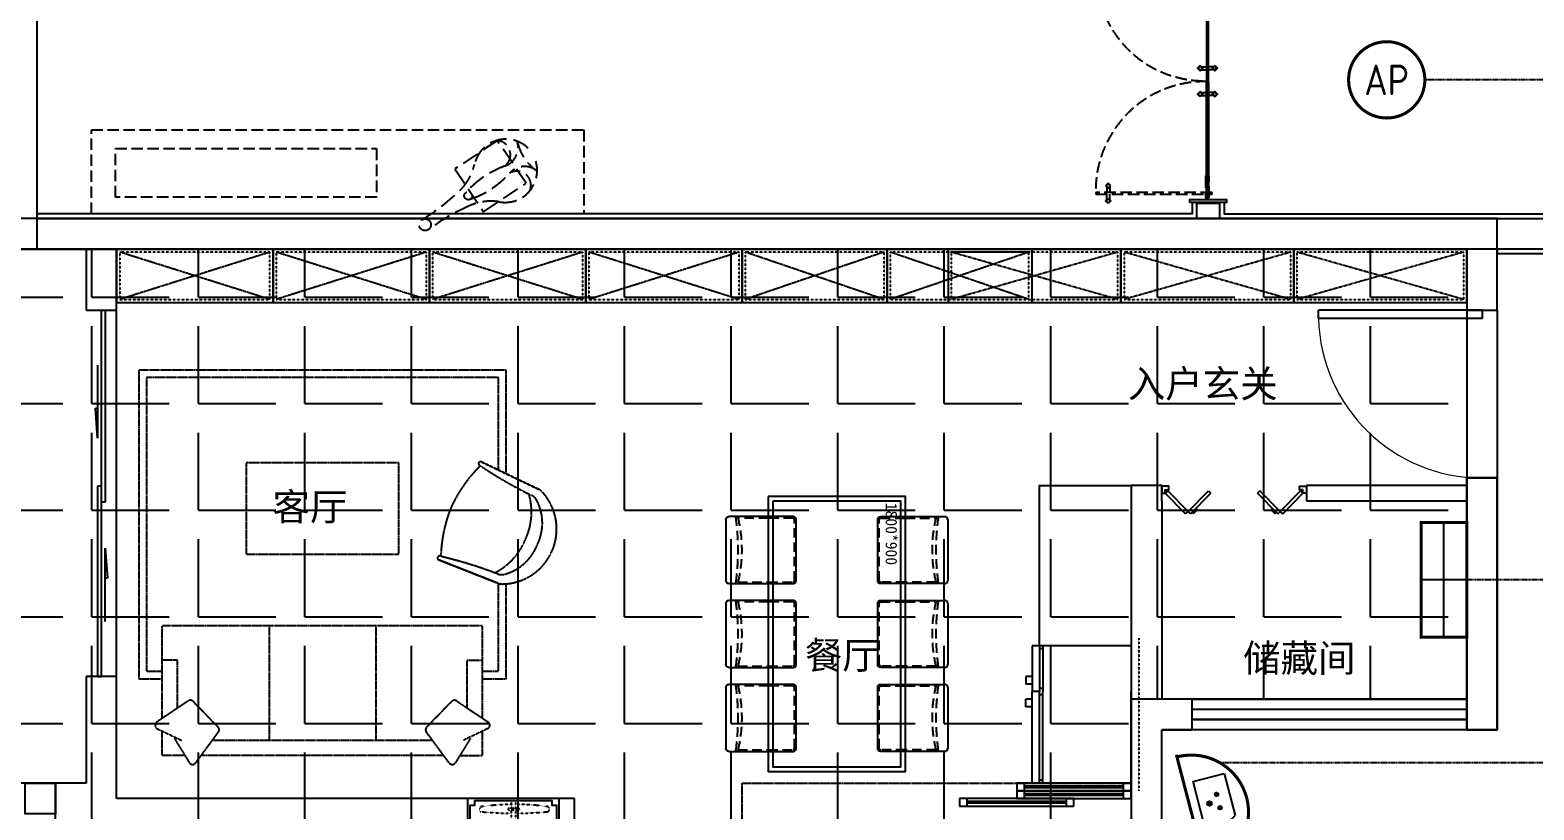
# Model space of a CAD drawing. Extents: x -284868 to 304789, y -137694 to 137894.
# Drawn here: x 259432 to 269289, y 8332 to 13442 of the extents above; entities that cross this region are included whole.
import ezdxf
from ezdxf.enums import TextEntityAlignment as Align

# ---------------------------------------------------------------- set-up
doc = ezdxf.new("R2010")
doc.units = 0
for name, pattern in [('AX-COMP-140B（200）$0$DASH', [0.35, 0.25, -0.1]), ('AX-COMP140B-Fur$0$AX-COMP140B-Fur$0$DASH', [0.35, 0.25, -0.1]), ('BORDER2', [0.875, 0.25, -0.125, 0.25, -0.125, 0, -0.125]), ('D-105T-4P家具$0$DASH', [0.35, 0.25, -0.1]), ('DASH', [0.35, 0.25, -0.1]), ('HIDDEN2', [0.1875, 0.125, -0.0625])]:
    doc.linetypes.add(name, pattern=pattern)
doc.layers.get('0').update_dxf_attribs({"linetype": 'CONTINUOUS'})
for name, color, linetype in [('0-墙', 4, 'CONTINUOUS'), ('0-底图', 251, 'CONTINUOUS'), ('0-建筑外轮廓', 8, 'CONTINUOUS'), ('0-窗', 11, 'CONTINUOUS'), ('0-非设计区域', 251, 'CONTINUOUS'), ('EQUIP-安防', 3, 'CONTINUOUS'), ('EQUIP-箱柜', 3, 'CONTINUOUS'), ('EQUIP-通讯', 3, 'CONTINUOUS'), ('P-完成面', 42, 'CONTINUOUS'), ('P-平面家具', 3, 'CONTINUOUS'), ('P-门扇', 6, 'CONTINUOUS'), ('WIRE-网络', 130, 'BORDER2')]:
    doc.layers.add(name, color=color, linetype=linetype)
doc.styles.add('_TCH_DYN', font='')
doc.styles.add('_TEL_ATTDEF', font='GBENOR', dxfattribs={"width": 0.8, "height": 3, "bigfont": 'GBCBIG'})
doc.styles.add('_TEL_DIM', font='SIMPLEX', dxfattribs={"width": 0.8, "height": 3.5, "bigfont": 'HZTXT'})
doc.styles.add('繁线体', font='')
doc.styles.get('_TCH_DYN').set_extended_font_data('SimSun')
doc.styles.get('繁线体').set_extended_font_data('SimSun')

# ---------------------------------------------------------------- blocks, each defined once
blk = doc.blocks.new('1010111110000000001A$C6B9D541B')
at = {"ltscale": 500}
for p, q in [((-15, 20), (-15, 277.5)), ((425, 277.5), (425, 20)), ((405, 0), (5, 0))]:
    blk.add_line(p, q, dxfattribs=at)
at = {"linetype": 'HIDDEN2', "ltscale": 500}
for p, q in [((-5, 78.3), (-5, 277.5)), ((415, 277.5), (415, 78.3))]:
    blk.add_line(p, q, dxfattribs=at)
at = {"ltscale": 500}
blk.add_lwpolyline([(-15, 277.5), (-15, 440, -0.414214), (5, 460), (405, 460, -0.414214), (425, 440), (425, 277.5)], format="xyb", dxfattribs=at)
at = {"linetype": 'HIDDEN2', "ltscale": 500}
blk.add_lwpolyline([(-5, 277.5), (-5, 440, -0.414214), (5, 450), (405, 450, -0.414214), (415, 440), (415, 277.5)], format="xyb", dxfattribs=at)
for centre, radius, start, end in [((205, -793.1), 896.7, 75.79752, 104.20248), ((203.7, -1474), 1552.3, 81.80427, 98.09956)]:
    blk.add_arc(centre, radius, start, end, dxfattribs=at)
at = {"ltscale": 500}
for centre, start, end in [((5, 20), 180, 270), ((405, 20), 270, 0)]:
    blk.add_arc(centre, 20, start, end, dxfattribs=at)
blk = doc.blocks.new('*U95')
at = {"ltscale": 500}
for points in [[(0, 0), (1800, 0), (1800, 900), (0, 900)], [(30, 30), (1770, 30), (1770, 870), (30, 870)]]:
    blk.add_lwpolyline(points, close=True, dxfattribs=at)
at = {"rotation": 180}
for p in [(555, 1177.5), (1105, 1177.5), (1655, 1177.5)]:
    blk.add_blockref('1010111110000000001A$C6B9D541B', p, dxfattribs=at)
at = {"xscale": -1}
for p in [(555, -277.5), (1105, -277.5), (1655, -277.5)]:
    blk.add_blockref('1010111110000000001A$C6B9D541B', p, dxfattribs=at)
at = {"style": '繁线体'}
blk.add_text('1800*900', height=75, dxfattribs=at).set_placement((244.5, 807.5), align=Align.MIDDLE_CENTER)
blk = doc.blocks.new('1010111110000000001000000011AX-COMP-140B（200）$0$111110111022110811071652CDX双门冰箱162')
at = {"linetype": 'AX-COMP-140B（200）$0$DASH', "ltscale": 0.3}
blk.add_line((-1000, 0), (0, 0), dxfattribs=at)
for p, q in [((-950, -50), (-950, -630)), ((-950, -50), (-650, -50)), ((-50, -50), (-650, -50)), ((-50, -50), (-50, -630)), ((-950, -630), (-930, -630)), ((-950, -650), (-930, -650)), ((-950, -650), (-950, -700)), ((-930, -630), (-670, -630)), ((-930, -630), (-930, -650)), ((-930, -650), (-670, -650)), ((-670, -630), (-670, -650)), ((-670, -630), (-650, -630)), ((-670, -650), (-650, -650)), ((-630, -630), (-650, -630)), ((-650, -650), (-650, -700)), ((-630, -650), (-650, -650)), ((-650, -650), (-650, -700)), ((-70, -630), (-630, -630)), ((-630, -630), (-630, -650)), ((-70, -650), (-630, -650)), ((-50, -630), (-70, -630)), ((-70, -630), (-70, -650)), ((-50, -650), (-70, -650)), ((-50, -650), (-50, -700)), ((-950, -700), (-650, -700)), ((-750, -700), (-750, -740)), ((-750, -740), (-700, -740)), ((-700, -700), (-700, -740)), ((-50, -700), (-650, -700)), ((-600, -700), (-600, -740)), ((-550, -740), (-600, -740)), ((-550, -700), (-550, -740))]:
    blk.add_line(p, q)
blk = doc.blocks.new('*U94')
blk.add_blockref('1010111110000000001000000011AX-COMP-140B（200）$0$111110111022110811071652CDX双门冰箱162', (500, 75))
blk = doc.blocks.new('1010111110000000001000000011D-105T-4P家具$0$三人沙发202')
at = {"linetype": 'D-105T-4P家具$0$DASH'}
for p, q in [((-2350.1, 2287.1), (-2426.3, 2128.3)), ((-2168.9, 2084.2), (-2307.4, 2291.1)), ((-2412.4, 2175.3), (-2573, 2076.1)), ((-1901.3, 2154), (-1901.3, 2254)), ((-2575.4, 2035.3), (-2372.9, 1886)), ((-2339.9, 1887.7), (-2171.6, 2051.4)), ((-1676.3, 1554), (-2426.3, 1554)), ((-1676.3, 854), (-2426.3, 854)), ((-2575.4, 372.7), (-2372.9, 522)), ((-2339.9, 520.3), (-2171.6, 356.6)), ((-1245, 439.1), (-1396.8, 53.9)), ((-1396.8, 53.9), (-1245, 439.1)), ((-2412.4, 232.7), (-2573, 331.8)), ((-2168.9, 323.8), (-2307.4, 116.8)), ((-2350.1, 120.8), (-2426.3, 279.7)), ((-1901.3, 254), (-1901.3, 154)), ((-603.2, 159.6), (-781.8, -213.8)), ((-781.8, -213.8), (-603.2, 159.6))]:
    blk.add_line(p, q, dxfattribs=at)
for points in [[(-679.6, 0), (0, 0), (0, 2408), (-2023, 2408), (-2023, 2254)], [(-655.7, 50), (-50, 50), (-50, 2358), (-1973, 2358), (-1973, 2254)], [(-2526.3, 2105), (-2526.3, 2254), (-2366, 2254)], [(-2285, 154), (-1676.3, 154), (-1676.3, 2254)], [(-2285, 2254), (-1676.3, 2254)], [(-2215.6, 2154), (-1901.3, 2154)], [(-2526.3, 408.9), (-2526.3, 1996.4)], [(-2426.3, 1925.4), (-2426.3, 482.6)], [(-2426.3, 1925.4), (-2426.3, 1917.1)], [(-2526.3, 303), (-2526.3, 154), (-2366, 154)], [(-2215.6, 254), (-1901.3, 254)], [(-2023, 154), (-2023, 0), (-1401.2, 0)], [(-1973, 154), (-1973, 50), (-1398.2, 50)]]:
    blk.add_lwpolyline(points, dxfattribs=at)
blk.add_lwpolyline([(-1207.3, 704), (-607.3, 704), (-607.3, 1704), (-1207.3, 1704)], close=True, dxfattribs=at)
for centre, radius, start, end in [((-2327.5, 2276.3), 25, 36.42811, 154.35176), ((-2559.9, 2054.9), 25, 121.69157, 231.60058), ((-2189, 2069.3), 25, 314.19901, 36.42811), ((-2357.4, 1905.6), 25, 231.60058, 314.19901), ((-2357.4, 502.4), 25, 45.80099, 128.39942), ((-4070.3, 1101.5), 2927.2, 339.08629, 346.69197), ((-1232, 436.3), 13.4, 320.18844, 167.85551), ((-1247.7, -501), 929.1, 67.87859, 88.39201), ((-2559.9, 353.1), 25, 128.39942, 238.30843), ((-2189, 338.6), 25, 323.57189, 45.80099), ((-1289.6, -482.8), 929.1, 44.54871, 65.06213), ((-2327.5, 131.7), 25, 205.64824, 323.57189), ((1806.3, -1457.4), 2927.2, 146.24875, 153.85443), ((-614.2, 167.3), 13.4, 325.08521, 172.75228), ((-1324.2, 25.1), 78.1, 158.29707, 180.77692), ((-1324.2, 25.1), 78.1, 158.29707, 180.77692), ((-1041.9, 28.9), 360.4, 180.77692, 246.47036), ((-1262.9, 28.9), 78.1, 159.19037, 191.64839), ((-1027.9, 95.4), 322.2, 194.79485, 248.90296), ((-951.6, 265), 422.6, 206.73964, 248.02835), ((-930.6, 255.8), 422.6, 244.91238, 286.20108), ((-891.4, -132.9), 78.1, 301.29234, 333.75036), ((-1041.9, 28.9), 360.4, 246.47036, 312.1638), ((-1002.8, 84.5), 322.2, 244.03776, 298.14588), ((-852.4, -180.4), 78.1, 312.1638, 334.64365), ((-852.4, -180.4), 78.1, 312.1638, 334.64365)]:
    blk.add_arc(centre, radius, start, end, dxfattribs=at)
blk = doc.blocks.new('*U104')
at = {"linetype": 'AX-COMP140B-Fur$0$AX-COMP140B-Fur$0$DASH', "ltscale": 0.2}
for p, q in [((20, -330), (1005, -20)), ((20, -20), (1005, -330)), ((1045, -330), (2030, -20)), ((1045, -20), (2030, -330)), ((2070, -330), (3055, -20)), ((2070, -20), (3055, -330)), ((3095, -330), (4080, -20)), ((3095, -20), (4080, -330))]:
    blk.add_line(p, q, dxfattribs=at)
for points in [[(0, 0), (1025, 0), (1025, -350), (0, -350)], [(1025, 0), (2050, 0), (2050, -350), (1025, -350)], [(2050, 0), (3075, 0), (3075, -350), (2050, -350)], [(3075, 0), (4100, 0), (4100, -350), (3075, -350)]]:
    blk.add_lwpolyline(points, close=True)
for points in [[(20, -20), (1005, -20), (1005, -330), (20, -330)], [(1045, -20), (2030, -20), (2030, -330), (1045, -330)], [(2070, -20), (3055, -20), (3055, -330), (2070, -330)], [(3095, -20), (4080, -20), (4080, -330), (3095, -330)]]:
    blk.add_lwpolyline(points, close=True, dxfattribs=at)
blk = doc.blocks.new('1010111110000000001000000011A-140Y-S$0$A$C663954EF153')
for p, q in [((0, 0), (0, -50)), ((750, 0), (0, 0)), ((50, 0), (50, -50)), ((0, -50), (750, -50)), ((50, -19), (700, -19)), ((50, -31), (700, -31)), ((700, 0), (700, -50)), ((750, -50), (750, 0))]:
    blk.add_line(p, q)
blk = doc.blocks.new('*U101')
at = {"linetype": 'AX-COMP140B-Fur$0$AX-COMP140B-Fur$0$DASH', "ltscale": 0.2}
for p, q in [((20, -330), (1113.3, -20)), ((20, -20), (1113.3, -330)), ((1153.3, -330), (2246.7, -20)), ((1153.3, -20), (2246.7, -330)), ((2286.7, -330), (3380, -20)), ((2286.7, -20), (3380, -330))]:
    blk.add_line(p, q, dxfattribs=at)
for points in [[(0, 0), (1133.3, 0), (1133.3, -350), (0, -350)], [(1133.3, 0), (2266.7, 0), (2266.7, -350), (1133.3, -350)], [(2266.7, 0), (3400, 0), (3400, -350), (2266.7, -350)]]:
    blk.add_lwpolyline(points, close=True)
for points in [[(20, -20), (1113.3, -20), (1113.3, -330), (20, -330)], [(1153.3, -20), (2246.7, -20), (2246.7, -330), (1153.3, -330)], [(2286.7, -20), (3380, -20), (3380, -330), (2286.7, -330)]]:
    blk.add_lwpolyline(points, close=True, dxfattribs=at)
blk = doc.blocks.new('*U102')
at = {"linetype": 'AX-COMP140B-Fur$0$AX-COMP140B-Fur$0$DASH', "ltscale": 0.2}
for p, q in [((20, -330), (930, -20)), ((20, -20), (930, -330)), ((970, -330), (1880, -20)), ((970, -20), (1880, -330))]:
    blk.add_line(p, q, dxfattribs=at)
for points in [[(0, 0), (950, 0), (950, -350), (0, -350)], [(950, 0), (1900, 0), (1900, -350), (950, -350)]]:
    blk.add_lwpolyline(points, close=True)
for points in [[(20, -20), (930, -20), (930, -330), (20, -330)], [(970, -20), (1880, -20), (1880, -330), (970, -330)]]:
    blk.add_lwpolyline(points, close=True, dxfattribs=at)
blk = doc.blocks.new('101011111000000000100142T2140sdf43dfgergf1217ghh165451564560402NEW2ffdfdfdsfsfe2322fadfadf03093088212A$C35C56D37')
at = {"linetype": 'DASH', "ltscale": 0.2}
for p, q in [((180, 75.9), (243.3, 95.3)), ((183.6, 64.1), (246.9, 83.5))]:
    blk.add_line(p, q, dxfattribs=at)
for centre, radius, start, end in [((664.4, -1374.9), 1553.6, 107.32665, 115.21311), ((664.4, -1374.9), 1553.6, 98.82699, 106.17124), ((-460.3, 2299.3), 2347.3, 287.14687, 292.43233), ((415.6, 140.3), 22.5, 331.52968, 62.51042), ((22.4, 19.9), 22.5, 151.52968, 242.51042), ((-460.3, 2299.3), 2347.3, 281.60777, 286.38209), ((185.8, 71.2), 7.48, 140.99747, 253.04263), ((243.5, 88.9), 6.43, 302.10709, 91.93302)]:
    blk.add_arc(centre, radius, start, end, dxfattribs=at)
blk = doc.blocks.new('*U107')
at = {"linetype": 'DASH', "ltscale": 0.2}
for p, q in [((-15, -2188.4), (-15, -3523)), ((15, -2188.4), (15, -3523))]:
    blk.add_line(p, q, dxfattribs=at)
for points in [[(-300, -2173.4), (-300, -3538), (300, -3538), (300, -2173.4), (-300, -2173.4)], [(-255, -3523), (255, -3523), (255, -3493), (285, -3493), (285, -2218.4), (255, -2218.4), (255, -2188.4), (-255, -2188.4), (-255, -2218.4), (-285, -2218.4), (-285, -3493), (-255, -3493), (-255, -3523)]]:
    blk.add_lwpolyline(points)
at = {"rotation": 343.0620202558109}
for p in [(-225.4, -2256.8), (-225.4, -2376.8), (-225.4, -2496.8), (-225.4, -2616.8), (-225.4, -2736.8), (-225.4, -2856.8), (-225.4, -2976.8), (-225.4, -3096.8), (-225.4, -3216.8), (-225.4, -3336.8), (-225.4, -3456.8)]:
    blk.add_blockref('101011111000000000100142T2140sdf43dfgergf1217ghh165451564560402NEW2ffdfdfdsfsfe2322fadfadf03093088212A$C35C56D37', p, dxfattribs=at)
blk = doc.blocks.new('1$DorLib2D$00000131')
at = {"linetype": 'Continuous'}
for p, q in [((0.15, 0.125), (0.2319, 0.1973)), ((0.2319, 0.1973), (0.2319, 0.125)), ((-0.5, 0.125), (-0.5, 0)), ((0.0192, 0.125), (-0.5, 0.125)), ((0.0192, 0), (0.0192, 0.125)), ((0.35, 0.125), (0.15, 0.125)), ((-0.5, 0), (0.0192, 0)), ((-0.024, 0), (0.5, 0)), ((-0.024, -0.125), (-0.024, 0)), ((0.5, 0), (0.5, -0.125)), ((-0.35, -0.125), (-0.15, -0.125)), ((-0.2319, -0.1973), (-0.2319, -0.125)), ((-0.15, -0.125), (-0.2319, -0.1973)), ((0.5, -0.125), (-0.024, -0.125))]:
    blk.add_line(p, q, dxfattribs=at)
blk = doc.blocks.new('1010111110000000001333$DorLib2D$00000001')
for p, q in [((0.45, 0.975), (0.5, 0.975)), ((0.45, 0), (0.45, 0.975)), ((0.5, 0), (0.5, 0.975)), ((0.5, 0), (0.45, 0))]:
    blk.add_line(p, q)
at = {"lineweight": 13}
blk.add_arc((0.475, 0), 0.975, 91.46928, 180, dxfattribs=at)
blk = doc.blocks.new('$DorLib2D$00000034')
for p, q in [((-0.335, 0.143), (-0.475, 0)), ((-0.318, 0.126), (-0.458, -0.016)), ((-0.335, 0.143), (-0.318, 0.126)), ((-0.302, 0.143), (-0.318, 0.126)), ((-0.318, 0.126), (-0.178, -0.016)), ((-0.302, 0.143), (-0.161, 0)), ((0.302, 0.143), (0.161, 0)), ((0.318, 0.126), (0.178, -0.016)), ((0.302, 0.143), (0.318, 0.126)), ((0.335, 0.143), (0.318, 0.126)), ((0.318, 0.126), (0.458, -0.016)), ((0.335, 0.143), (0.475, 0)), ((-0.5, -0.048), (-0.5, 0)), ((-0.458, -0.016), (-0.475, 0)), ((-0.178, -0.016), (-0.161, 0)), ((0.178, -0.016), (0.161, 0)), ((0.458, -0.016), (0.475, 0)), ((0.5, -0.048), (0.5, 0))]:
    blk.add_line(p, q)
for points in [[(-0.29, 0.131), (-0.28, 0.14), (-0.255, 0.114), (-0.264, 0.105)], [(-0.287, 0.127), (-0.28, 0.134), (-0.262, 0.114), (-0.268, 0.108)], [(0.29, 0.131), (0.28, 0.14), (0.255, 0.114), (0.264, 0.105)], [(0.287, 0.127), (0.28, 0.134), (0.262, 0.114), (0.268, 0.108)], [(-0.5, 0), (-0.475, 0), (-0.475, -0.023), (-0.45, -0.023), (-0.45, -0.048), (-0.5, -0.048)], [(0.5, 0), (0.475, 0), (0.475, -0.023), (0.45, -0.023), (0.45, -0.048), (0.5, -0.048)]]:
    blk.add_lwpolyline(points)
blk = doc.blocks.new('FFFFFFFFHGFH')
for p, q in [((380205, 186109.7), (378505, 186109.7)), ((389355, 186109.7), (380205, 186109.7)), ((389355, 185509.7), (389355, 186109.7)), ((380105, 185909.7), (378505, 185909.7)), ((380105, 185909.7), (380105, 185509.7)), ((380305, 185509.7), (380305, 185909.7)), ((389155, 185909.7), (380305, 185909.7)), ((389155, 185909.7), (389155, 185509.7)), ((380105, 185509.7), (380305, 185509.7)), ((380305, 183109.7, 0), (380305, 185509.7, 0)), ((389155, 185509.7), (389355, 185509.7)), ((389355, 185509.7, 0), (389355, 184409.7, 0)), ((386955, 184359.7), (386955, 182859.7)), ((387155, 184359.7), (386955, 184359.7)), ((387155, 184259.7), (387155, 184359.7)), ((389155, 184359.7), (388105, 184359.7)), ((388105, 184359.7), (388105, 184259.7)), ((389355, 184409.7), (389155, 184409.7)), ((389155, 184409.7), (389155, 184359.7)), ((389355, 184259.7), (389355, 184409.7)), ((387155, 184259.7), (387155, 182959.7)), ((388105, 184259.7), (389155, 184259.7)), ((389155, 182759.7), (389155, 184259.7)), ((389355, 182759.7), (389355, 184259.7)), ((380305, 183109.7), (380105, 183109.7)), ((380105, 183109.7), (380105, 182409.7)), ((380305, 182309.7), (380305, 183109.7)), ((387355, 182959.7), (387155, 182959.7)), ((387355, 182759.7), (387355, 182959.7)), ((389155, 182959.7), (387355, 182959.7)), ((386955, 182859.7), (386955, 181659.7)), ((389155, 182893.1), (387355, 182893.1)), ((387355, 182759.7), (387155, 182759.7)), ((387155, 181659.7), (387155, 182759.7)), ((389155, 182826.4), (387355, 182826.4)), ((389155, 182759.7), (387355, 182759.7)), ((389155, 182759.7), (389355, 182759.7)), ((379805, 182409.7), (379705, 182409.7)), ((380105, 182409.7), (379805, 182409.7)), ((383305, 182309.7), (380305, 182309.7)), ((383305, 180759.7), (383305, 182309.7))]:
    blk.add_line(p, q)
at = {"elevation": 0}
blk.add_lwpolyline([(386955, 184359.7), (386955, 183309.7), (386355, 183309.7), (386354.9, 184359.7)], close=True, dxfattribs=at)
at = {"linetype": 'DASH', "elevation": 0}
blk.add_lwpolyline([(384405, 180209.7), (384405, 182409.7), (386955, 182409.7)], dxfattribs=at)
at = {"xscale": -0.9999999999999998, "rotation": 359.9994105889659}
for name, p in [('*U104', (384405, 185909.7)), ('*U102', (386305, 185909.8)), ('*U101', (389155, 185909.7))]:
    blk.add_blockref(name, p, dxfattribs=at)
for name, p, xscale, yscale, zscale, rotation in [('1$DorLib2D$00000131', (380205, 184309.7), 2400, 200, 2400, 89.99999991303406), ('1010111110000000001333$DorLib2D$00000001', (389255, 184959.7), 1100, 1100, -1100, 89.99999991303406), ('$DorLib2D$00000034', (387630, 184309.7), 950, 950, 950, 179.9999999130348)]:
    blk.add_blockref(name, p, dxfattribs=dict(xscale=xscale, yscale=yscale, zscale=zscale, rotation=rotation))
at = {"extrusion": (-4.57407e-09, 1.71017e-09, 1), "rotation": 90.00018049539153}
blk.add_blockref('1010111110000000001000000011D-105T-4P家具$0$三人沙发202', (382857.6, 185117.3, 0), dxfattribs=at)
at = {"extrusion": (0, 0, -1), "xscale": -1, "zscale": -1}
for name, p, rotation in [('*U95', (-384575.9, 184287.5, 0), 90.00000008696597), ('*U107', (-382905, 184483.1), 8.69659544e-08)]:
    blk.add_blockref(name, p, dxfattribs=dict(at, rotation=rotation))
at = {"extrusion": (1.71017e-09, -4.57407e-09, -1), "xscale": -1, "zscale": -1, "rotation": 89.99674712665852}
blk.add_blockref('*U94', (-386930, 182859.7, 0), dxfattribs=at)
at = {"extrusion": (1.71102e-09, -4.57358e-09, -1), "xscale": -1, "zscale": -1, "rotation": 180.0001806693236}
for p in [(-386955, 182359.7, 0), (-386580, 182259.7, 0), (-386955, 182309.7, 0)]:
    blk.add_blockref('1010111110000000001000000011A-140Y-S$0$A$C663954EF153', p, dxfattribs=at)
at = {"style": '_TCH_DYN'}
for s, p in [('入户玄关', (387914.9, 184883.4, 0)), ('客厅', (381818, 184077.1, 0)), ('餐厅', (385306.8, 183104.1, 0)), ('储藏间', (388425.6, 183084.8))]:
    blk.add_text(s, height=180, dxfattribs=at).set_placement(p, align=Align.BOTTOM_RIGHT)
blk = doc.blocks.new('A$C770634BF')
at = {"layer": '0-建筑外轮廓', "color": 42}
blk.add_lwpolyline([(750, -3950), (-1650, -3950), (-1650, -4150), (-950, -4150), (-950, -5250), (-1650, -5250), (-1650, -5450), (750, -5450)], close=True, dxfattribs=at)
blk = doc.blocks.new('A$C7B347943')
at = {"layer": 'P-门扇', "color": 251, "linetype": 'DASH', "ltscale": 300}
for p, q in [((-9.9, 0), (9.9, 0)), ((0, -9.9), (0, 9.9))]:
    blk.add_line(p, q, dxfattribs=at)
blk.add_lwpolyline([(114, -12), (114, 12), (-30, 12), (-30, -12)], close=True, dxfattribs=at)
at = {"layer": 'P-门扇', "color": 6, "linetype": 'DASH', "ltscale": 300}
blk.add_circle((0, 0), 6, dxfattribs=at)
blk = doc.blocks.new('A$C21f4e1ae')
at = {"layer": 'P-门扇', "color": 251, "linetype": 'DASH', "ltscale": 300}
for p, q in [((-775.5, 1), (-775.5, -34)), ((-755.5, 1), (-755.5, -34)), ((-775.5, -81), (-775.5, -46)), ((-755.5, -81), (-755.5, -46)), ((-775.5, -1469), (-775.5, -1504)), ((-755.5, -1469), (-755.5, -1504)), ((-775.5, -1551), (-775.5, -1516)), ((-755.5, -1551), (-755.5, -1516))]:
    blk.add_line(p, q, dxfattribs=at)
at = {"layer": 'P-门扇', "color": 8}
for p, q in [((-120, -10), (-120, -772.5)), ((-110, -10), (-110, -772.5)), ((-120, -1540), (-120, -777.5)), ((-110, -1540), (-110, -777.5))]:
    blk.add_line(p, q, dxfattribs=at)
at = {"layer": 'P-门扇', "color": 251}
for p, q in [((-156, -680.5), (-121, -680.5)), ((-74, -680.5), (-109, -680.5)), ((-156, -700.5), (-121, -700.5)), ((-74, -700.5), (-109, -700.5)), ((-156, -849.5), (-121, -849.5)), ((-156, -869.5), (-121, -869.5)), ((-74, -849.5), (-109, -849.5)), ((-74, -869.5), (-109, -869.5))]:
    blk.add_line(p, q, dxfattribs=at)
at = {"layer": 'P-门扇', "color": 251, "linetype": 'DASH', "ltscale": 300}
for points in [[(-748, 8.5), (-765.5, 26), (-783, 8.5), (-765.5, -9)], [(-752.2, 8.5), (-765.5, 21.8), (-778.8, 8.5), (-765.5, -4.8)], [(-847.5, -35), (-846.5, -34), (-86, -34), (-85, -35), (-85, -45), (-86, -46), (-846.5, -46), (-847.5, -45)], [(-748, -88.5), (-765.5, -106), (-783, -88.5), (-765.5, -71)], [(-752.2, -88.5), (-765.5, -101.8), (-778.8, -88.5), (-765.5, -75.2)], [(-748, -1461.5), (-765.5, -1444), (-783, -1461.5), (-765.5, -1479)], [(-752.2, -1461.5), (-765.5, -1448.2), (-778.8, -1461.5), (-765.5, -1474.8)], [(-847.5, -1515), (-846.5, -1516), (-86, -1516), (-85, -1515), (-85, -1505), (-86, -1504), (-846.5, -1504), (-847.5, -1505)], [(-748, -1558.5), (-765.5, -1576), (-783, -1558.5), (-765.5, -1541)], [(-752.2, -1558.5), (-765.5, -1571.8), (-778.8, -1558.5), (-765.5, -1545.2)]]:
    blk.add_lwpolyline(points, close=True, dxfattribs=at)
at = {"layer": 'P-门扇'}
for points in [[(-110, -772.5), (-109, -771.5), (-109, -11), (-110, -10), (-120, -10), (-121, -11), (-121, -771.5), (-120, -772.5)], [(-110, -777.5), (-109, -778.5), (-109, -1539), (-110, -1540), (-120, -1540), (-121, -1539), (-121, -778.5), (-120, -777.5)]]:
    blk.add_lwpolyline(points, close=True, dxfattribs=at)
at = {"layer": 'P-门扇', "color": 251}
for points in [[(-163.5, -673), (-181, -690.5), (-163.5, -708), (-146, -690.5)], [(-163.5, -677.2), (-176.8, -690.5), (-163.5, -703.8), (-150.2, -690.5)], [(-66.5, -673), (-49, -690.5), (-66.5, -708), (-84, -690.5)], [(-66.5, -677.2), (-53.2, -690.5), (-66.5, -703.8), (-79.8, -690.5)], [(-163.5, -877), (-181, -859.5), (-163.5, -842), (-146, -859.5)], [(-163.5, -872.8), (-176.8, -859.5), (-163.5, -846.2), (-150.2, -859.5)], [(-66.5, -877), (-49, -859.5), (-66.5, -842), (-84, -859.5)], [(-66.5, -872.8), (-53.2, -859.5), (-66.5, -846.2), (-79.8, -859.5)]]:
    blk.add_lwpolyline(points, close=True, dxfattribs=at)
at = {"layer": 'P-门扇', "color": 251, "linetype": 'DASH', "ltscale": 300}
for centre, start, end in [((-133.7, -58.7), 178.68099, 271.31901), ((-133.7, -1491.3), 88.68099, 181.31901)]:
    blk.add_arc(centre, 714, start, end, dxfattribs=at)
at = {"layer": 'P-门扇', "extrusion": (0, 0, -1), "zscale": -1, "rotation": 270}
blk.add_blockref('A$C7B347943', (115, -40), dxfattribs=at)
at = {"layer": 'P-门扇', "rotation": 90.00000000000003}
blk.add_blockref('A$C7B347943', (-115, -1510), dxfattribs=at)
blk = doc.blocks.new('A$C6C632178')
at = {"layer": 'P-平面家具', "color": 251, "linetype": 'DASH', "ltscale": 300}
blk.add_lwpolyline([(269.4, 42), (493.4, 42), (493.4, 267.5), (269.4, 267.5)], close=True, dxfattribs=at)
for centre, radius in [((25.8, 137.6), 25.8), ((25.8, 137.6), 25.8), ((253.1, 137.6), 17.4)]:
    blk.add_circle(centre, radius, dxfattribs=at)
for centre, radius, start, end in [((448.8, 135.2), 140, 11.62507, 133.71498), ((454.4, 218.2), 62.2, 273.85586, 54.5603), ((197.2, 398.3), 224, 280.77246, 313.71498), ((479.8, 240.3), 86.8, 255.84716, 343.66422), ((756.8, 137.8), 208.8, 158.0266, 201.63449), ((70.3, 1065.5), 903.2, 267.17708, 280.77246), ((358.1, -242.6), 411.2, 75.84716, 104.79454), ((70.3, -790.4), 903.2, 79.22754, 92.82292), ((197.2, -123.1), 224, 46.28502, 79.22754), ((358.1, 517.7), 411.2, 255.20546, 284.15284), ((448.8, 140), 140, 226.28502, 348.37493), ((479.8, 34.8), 86.8, 16.33578, 104.15284), ((454.4, 57), 62.2, 305.4397, 86.14414)]:
    blk.add_arc(centre, radius, start, end, dxfattribs=at)
blk = doc.blocks.new('$equip$00002353')
for p, q in [((0.75, 0), (-0.75, 0)), ((-0.427, -0.123), (0.383, -0.123)), ((-0.427, -0.123), (-0.187, -0.543)), ((0.383, -0.123), (0.383, -0.543)), ((-0.517, -0.393), (-0.517, -0.273)), ((-0.517, -0.273), (-0.341, -0.273)), ((-0.517, -0.393), (-0.273, -0.393)), ((0.383, -0.543), (-0.187, -0.543))]:
    blk.add_line(p, q)
at = {"const_width": 0.04}
for points in [[(-0.75, 0), (-0.779, 0)], [(0.75, 0), (0.779, 0)]]:
    blk.add_lwpolyline(points, dxfattribs=at)
blk.add_lwpolyline([(0.75, 0, -1), (-0.75, 0), (0.75, 0), (0.75, 0, -1), (-0.75, 0, -1.517539)], format="xyb", dxfattribs=at)
for centre, radius in [((-0.038, -0.38), 0.024), ((0.052, -0.26), 0.03), ((0.142, -0.38), 0.024)]:
    blk.add_circle(centre, radius)
blk.add_arc((0, 0), 0.75, 180, 0)
for p in [(-0.75, 0), (0, 0), (0.75, 0), (0, -0.75)]:
    blk.add_point(p)
for points in [[(-0.059, -0.368), (-0.017, -0.368), (-0.062, -0.38), (-0.014, -0.38)], [(-0.059, -0.392), (-0.017, -0.392), (-0.062, -0.38), (-0.014, -0.38)], [(-0.05, -0.359), (-0.026, -0.359), (-0.059, -0.368), (-0.017, -0.368)], [(-0.05, -0.401), (-0.026, -0.401), (-0.059, -0.392), (-0.017, -0.392)], [(-0.038, -0.356), (-0.038, -0.356), (-0.05, -0.359), (-0.026, -0.359)], [(0.026, -0.245), (0.078, -0.245), (0.022, -0.26), (0.082, -0.26)], [(0.026, -0.275), (0.078, -0.275), (0.022, -0.26), (0.082, -0.26)], [(0.037, -0.234), (0.067, -0.234), (0.026, -0.245), (0.078, -0.245)], [(0.037, -0.286), (0.067, -0.286), (0.026, -0.275), (0.078, -0.275)], [(0.052, -0.23), (0.052, -0.23), (0.037, -0.234), (0.067, -0.234)], [(0.052, -0.29), (0.052, -0.29), (0.037, -0.286), (0.067, -0.286)], [(0.121, -0.368), (0.163, -0.368), (0.118, -0.38), (0.166, -0.38)], [(0.121, -0.392), (0.163, -0.392), (0.118, -0.38), (0.166, -0.38)], [(0.13, -0.359), (0.154, -0.359), (0.121, -0.368), (0.163, -0.368)], [(0.13, -0.401), (0.154, -0.401), (0.121, -0.392), (0.163, -0.392)], [(0.142, -0.356), (0.142, -0.356), (0.13, -0.359), (0.154, -0.359)], [(-0.038, -0.404), (-0.038, -0.404), (-0.05, -0.401), (-0.026, -0.401)], [(0.142, -0.404), (0.142, -0.404), (0.13, -0.401), (0.154, -0.401)]]:
    blk.add_solid(points)
at = {"color": 7, "style": '_TEL_DIM', "flags": 1}
blk.add_attdef('A', text='', height=0.00002, dxfattribs=at).set_placement((0, 0), align=Align.MIDDLE_CENTER)
blk = doc.blocks.new('$equip$00003217')
at = {"const_width": 0.04}
blk.add_lwpolyline([(0, 0.5, -1), (0, -0.5, -1), (0, 0.5, 0.021884)], format="xyb", dxfattribs=at)
blk.add_circle((0, 0), 0.5)
for p in [(0, 0.5), (-0.5, 0), (0.5, 0), (0, -0.5)]:
    blk.add_point(p)
at = {"color": 7, "style": '_TEL_ATTDEF'}
blk.add_attdef('$TEXT$', text='', height=0.4, dxfattribs=at).set_placement((0, 0), align=Align.MIDDLE_CENTER)
at = {"color": 7, "style": '_TEL_DIM', "flags": 1}
for tag in ['A', 'REMARK']:
    blk.add_attdef(tag, text='', height=0.00002, dxfattribs=at).set_placement((0, 0), align=Align.MIDDLE_CENTER)
blk = doc.blocks.new('$equip$00002936')
for p, q in [((-0.75, 0.6), (-0.75, 0)), ((0.75, 0.6), (-0.75, 0.6)), ((0, 0), (0, 0.6)), ((0.75, 0), (0.75, 0.6)), ((-0.75, 0.3), (0.75, 0.3)), ((-0.75, 0), (0.75, 0))]:
    blk.add_line(p, q)
at = {"const_width": 0.04}
blk.add_lwpolyline([(-0.75, 0.6), (-0.75, 0), (0.75, 0), (0.75, 0.6), (-0.75, 0.6), (-0.75, 0)], dxfattribs=at)
for p in [(0, 0.6), (-0.75, 0.3), (0.75, 0.3), (0, 0)]:
    blk.add_point(p)
at = {"color": 7, "style": '_TEL_DIM', "flags": 1}
for tag in ['A', 'REMARK']:
    blk.add_attdef(tag, text='', height=0.00002, dxfattribs=at).set_placement((0, 0), align=Align.MIDDLE_CENTER)

msp = doc.modelspace()

# ---------------------------------------------------------------- hatches: boundary and pattern name
at = {"layer": '0-非设计区域', "ltscale": 3}
h = msp.add_hatch(dxfattribs=at)
h.set_pattern_fill('ANGLE', color=256, scale=100)
h.set_pattern_definition([(0, (-155771.8, 452446.1), (0, 698.5), [508, -190.5]), (90, (-155771.8, 452446.1), (-698.5, 4e-14), [508, -190.5])])
h.paths.add_polyline_path([(268849.1, 12007.3), (268849.1, 9057.3), (266649.1, 9057.3), (266649.1, 2708), (264899.1, 2708), (264899.1, 608), (264099.1, 608), (264099.1, -192), (259931.9, -192), (259599.1, 140.9), (259599.1, 8507.3), (258399.1, 8507.3), (258399.1, 12007.3)])

# ---------------------------------------------------------------- linework, layer by layer
at = {"layer": '0-墙', "ltscale": 3}
for points in [[(267079.1, 12307.3), (267229.1, 12307.3), (267229.1, 12207.3), (267079.1, 12207.3)], [(259479.1, 12207.3), (269829.1, 12207.3), (269829.1, 12007.3), (259479.1, 12007.3)], [(268849.1, 11607.3), (269049.1, 11607.3), (269049.1, 12007.3), (268849.1, 12007.3)], [(268849.1, 10507.3), (269049.1, 10507.3), (269049.1, 8857.3), (268849.1, 8857.3)], [(259599.1, 8507.3), (259599.1, 8307.3), (259399.1, 8307.3), (259399.1, 8507.3)]]:
    msp.add_lwpolyline(points, close=True, dxfattribs=at)
msp.add_lwpolyline([(266849.1, 8857.3), (267049.1, 8857.3), (267049.1, 9057.3), (266649.1, 9057.3), (266649.1, 7757.3), (266849.1, 7757.3), (266849.1, 8857.3)], dxfattribs=at)
at = {"layer": '0-窗'}
for points in [[(267049.1, 9057.3), (268848.3, 9057.3), (268848.3, 8857.3), (267049.1, 8857.3)], [(267049.1, 8992.3), (268848.3, 8992.3), (268848.3, 8922.3), (267049.1, 8922.3)]]:
    msp.add_lwpolyline(points, close=True, dxfattribs=at)
at = {"layer": '0-非设计区域', "ltscale": 3}
msp.add_lwpolyline([(268849.1, 12007.3), (268849.1, 9057.3), (266649.1, 9057.3), (266649.1, 2708), (264899.1, 2708), (264899.1, 608), (264099.1, 608), (264099.1, -192), (259931.9, -192), (259599.1, 140.9), (259599.1, 8507.3), (258399.1, 8507.3), (258399.1, 12007.3)], close=True, dxfattribs=at)
at = {"layer": 'P-完成面'}
msp.add_lwpolyline([(267034.1, 12312.3), (267034.1, 12332.3), (267274.1, 12332.3), (267274.1, 12312.3)], close=True, dxfattribs=at)
for points in [[(267049.1, 12312.3), (267049.1, 12237.3), (259479.1, 12237.3)], [(267259.1, 12312.3), (267259.1, 12237.3), (269829.1, 12237.3)], [(269049.1, 12007.3), (269049.1, 11977.3), (269829.1, 11977.3)]]:
    msp.add_lwpolyline(points, dxfattribs=at)
at = {"layer": 'P-平面家具', "linetype": 'DASH', "ltscale": 300}
msp.add_lwpolyline([(263061.3, 12237.3), (259833.4, 12237.3), (259833.4, 12787.8), (263061.3, 12787.8)], close=True, dxfattribs=at)
at = {"layer": 'P-平面家具', "color": 251, "linetype": 'DASH', "ltscale": 300}
msp.add_lwpolyline([(261703.1, 12347.3), (259990.6, 12347.3), (259990.6, 12665.8), (261703.1, 12665.8)], close=True, dxfattribs=at)
at = {"layer": 'WIRE-网络'}
for points in [[(273576.5, 8690.4), (273576.5, 13116.2), (268574.1, 13116.2)], [(270554.2, 9840.1), (268849.1, 9840.1)], [(270633, 8640.4), (267232.9, 8640.4)]]:
    msp.add_lwpolyline(points, dxfattribs=at)

# ---------------------------------------------------------------- block references
at = {"color": 0}
msp.add_blockref('A$C770634BF', (258729.1, 17457.3), dxfattribs=at)
at = {"layer": '0-底图'}
msp.add_blockref('FFFFFFFFHGFH', (-120305.9, -173902.4), dxfattribs=at)
at = {"layer": 'EQUIP-安防', "xscale": 499.9999999999999, "yscale": 499.9999999999999, "zscale": 499.9999999999999, "rotation": 104.5851288257191}
msp.add_blockref('$equip$00002353', (267043.4, 8316.8), dxfattribs=at)
at = {"layer": 'EQUIP-箱柜', "xscale": 500, "yscale": 500, "zscale": 500, "rotation": 90}
msp.add_blockref('$equip$00002936', (268849.1, 9840.1), dxfattribs=at)
at = {"layer": 'EQUIP-通讯', "ltscale": 3, "xscale": 500, "yscale": 500, "zscale": 500}
msp.add_blockref('$equip$00003217', (268324.1, 13116.2), dxfattribs=at).add_auto_attribs({'$TEXT$': 'AP'})
at = {"layer": 'P-平面家具', "linetype": 'DASH', "ltscale": 300, "xscale": 1.50000000002537, "yscale": 1.50000000002537, "zscale": 1.50000000002537, "rotation": 33.86500920770818}
msp.add_blockref('A$C6C632178', (262103.5, 11973.7, -8353.6), dxfattribs=at)
at = {"layer": 'P-门扇', "color": 1, "ltscale": 3}
msp.add_blockref('A$C21f4e1ae', (267264.1, 13882.3), dxfattribs=at)

doc.saveas('drawing.dxf')
